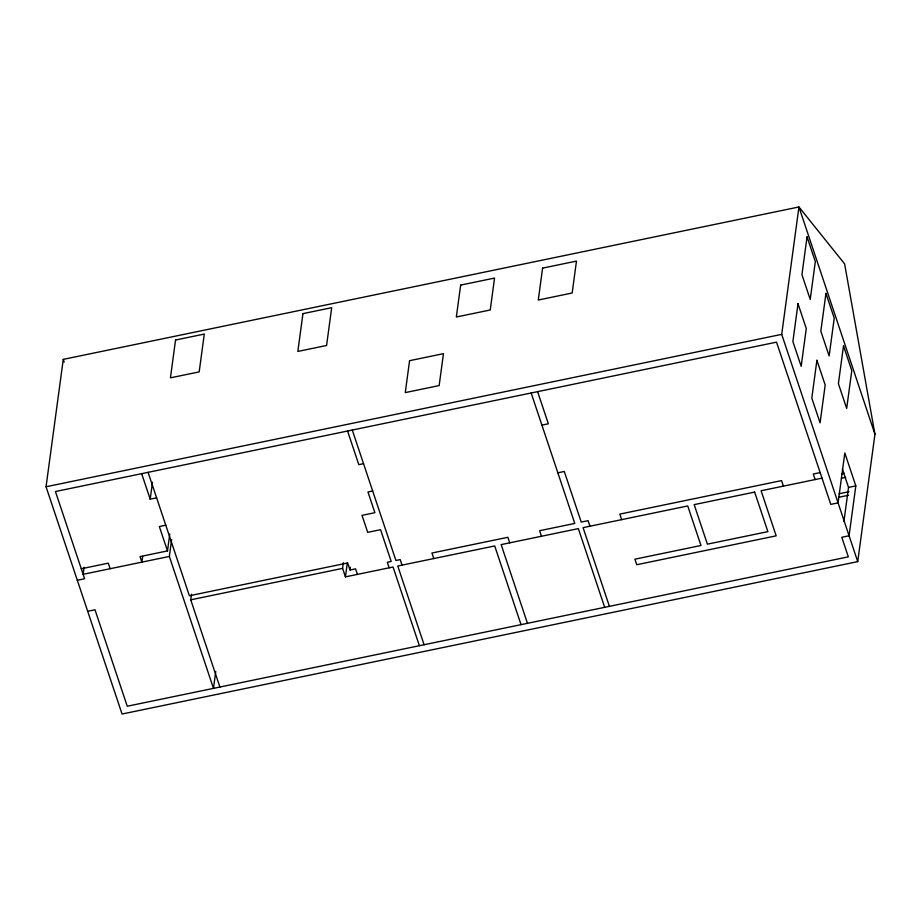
<?xml version="1.0" encoding="UTF-8"?>
<svg xmlns="http://www.w3.org/2000/svg" width="921" height="921" viewBox="0 0 921 921"><rect width="100%" height="100%" fill="white"/><g stroke="black" fill="none" stroke-linecap="round" stroke-linejoin="round"><path stroke-width="1.38" d="M46.05 486.772L63.273 359.374L798.944 206.972L844.615 263.878L874.95 434.228L857.727 561.626L122.056 714.028L46.05 486.772L781.71 334.358L798.944 206.972L874.95 434.228M84.076 567.278L83.132 574.313L169.349 556.445L171.628 539.556M156.628 497.835L150.192 499.17L152.483 482.236M142.663 556.491L141.892 562.132L140.038 556.595L167.495 550.908L169.775 534.019M219.912 687.043L190.739 599.824L191.499 594.195M215.756 671.478L213.476 688.367L169.349 556.445M419.377 645.713L393.048 567.002L345.433 576.868L342.589 568.372L343.349 562.743M345.433 576.868L347.332 562.8M357.44 574.382L355.587 568.844L350.015 569.995L350.394 567.175M843.901 521.597L848.529 487.393L842.37 468.985M77.318 580.253L84.617 578.745L55.444 491.538L776.53 342.151L830.788 504.374L838.075 502.866L844.822 452.994L855.816 485.885L849.07 535.757L841.782 537.265L848.333 556.848L127.248 706.234L94.99 609.783L87.702 611.302M541.916 425.134L548.352 423.798L537.599 391.655M363.53 463.666L358.81 464.645L347.562 431.016M165.768 525.189L159.333 526.513L167.495 550.908M372.671 491.02L367.963 491.987L374.882 512.686L362.011 515.357L367.698 532.35L380.569 529.679L391.195 561.465L387.338 562.259L389.192 567.808M81.278 568.764L108.298 563.168L110.152 568.718M557.861 472.807L564.285 471.471L581.22 522.092L588.082 520.676L589.935 526.213M190.739 599.824L342.589 568.372M820.151 472.6L813.289 474.016L815.143 479.565M841.483 473.901L844.292 473.313M822.004 478.137L761.091 490.755L776.173 535.838L636.756 564.723L634.903 559.185L700.973 545.497L687.745 505.951L583.074 527.641L609.403 606.352M841.437 478.252L845.651 477.377M848.529 487.393L855.816 485.885M839.112 493.748L848.943 491.71M838.628 497.294L848.46 495.256M781.71 334.358L857.727 561.626M783.403 486.138L781.549 480.601L619.833 514.102L621.687 519.64M604.683 607.33L578.353 528.619L501.151 544.61L527.468 623.321M531.164 392.991L574.785 523.427L539.614 530.715L541.467 536.264M509.727 542.837L507.874 537.288L431.949 553.026L433.803 558.563M521.033 624.657L494.715 545.946L397.768 566.024L424.097 644.735M402.051 565.137L400.198 559.6L395.915 560.486L352.283 430.038M350.015 569.995L347.666 562.973L189.381 595.76L148.097 472.346M141.661 473.67L150.192 499.17M63.273 359.374L64.182 362.08M175.543 340.022L170.431 377.84L199.178 371.888L204.289 334.07L175.543 340.022M302.951 313.635L297.84 351.442L326.575 345.49L331.687 307.683L302.951 313.635M409.58 360.687L405.263 392.599L439.156 385.577L443.462 353.664L409.58 360.687M460.661 285.096L456.344 316.997L490.237 309.986L494.542 278.073L460.661 285.096M542.584 268.126L538.278 300.027L572.16 293.005L576.477 261.104L542.584 268.126M798 303.746L792.889 341.553L801.178 366.316L806.289 328.498L798 303.746M807.049 236.858L801.938 274.677L810.215 299.429L815.327 261.622L807.049 236.858M816.915 360.284L811.804 398.091L820.081 422.854L825.193 385.036L816.915 360.284M825.953 293.396L820.841 331.215L829.13 355.966L834.242 318.159L825.953 293.396M843.509 345.87L838.398 383.689L846.675 408.44L851.787 370.633L843.509 345.87M754.656 492.09L694.181 504.627L707.397 544.161L767.884 531.636L754.656 492.09"/></g></svg>
